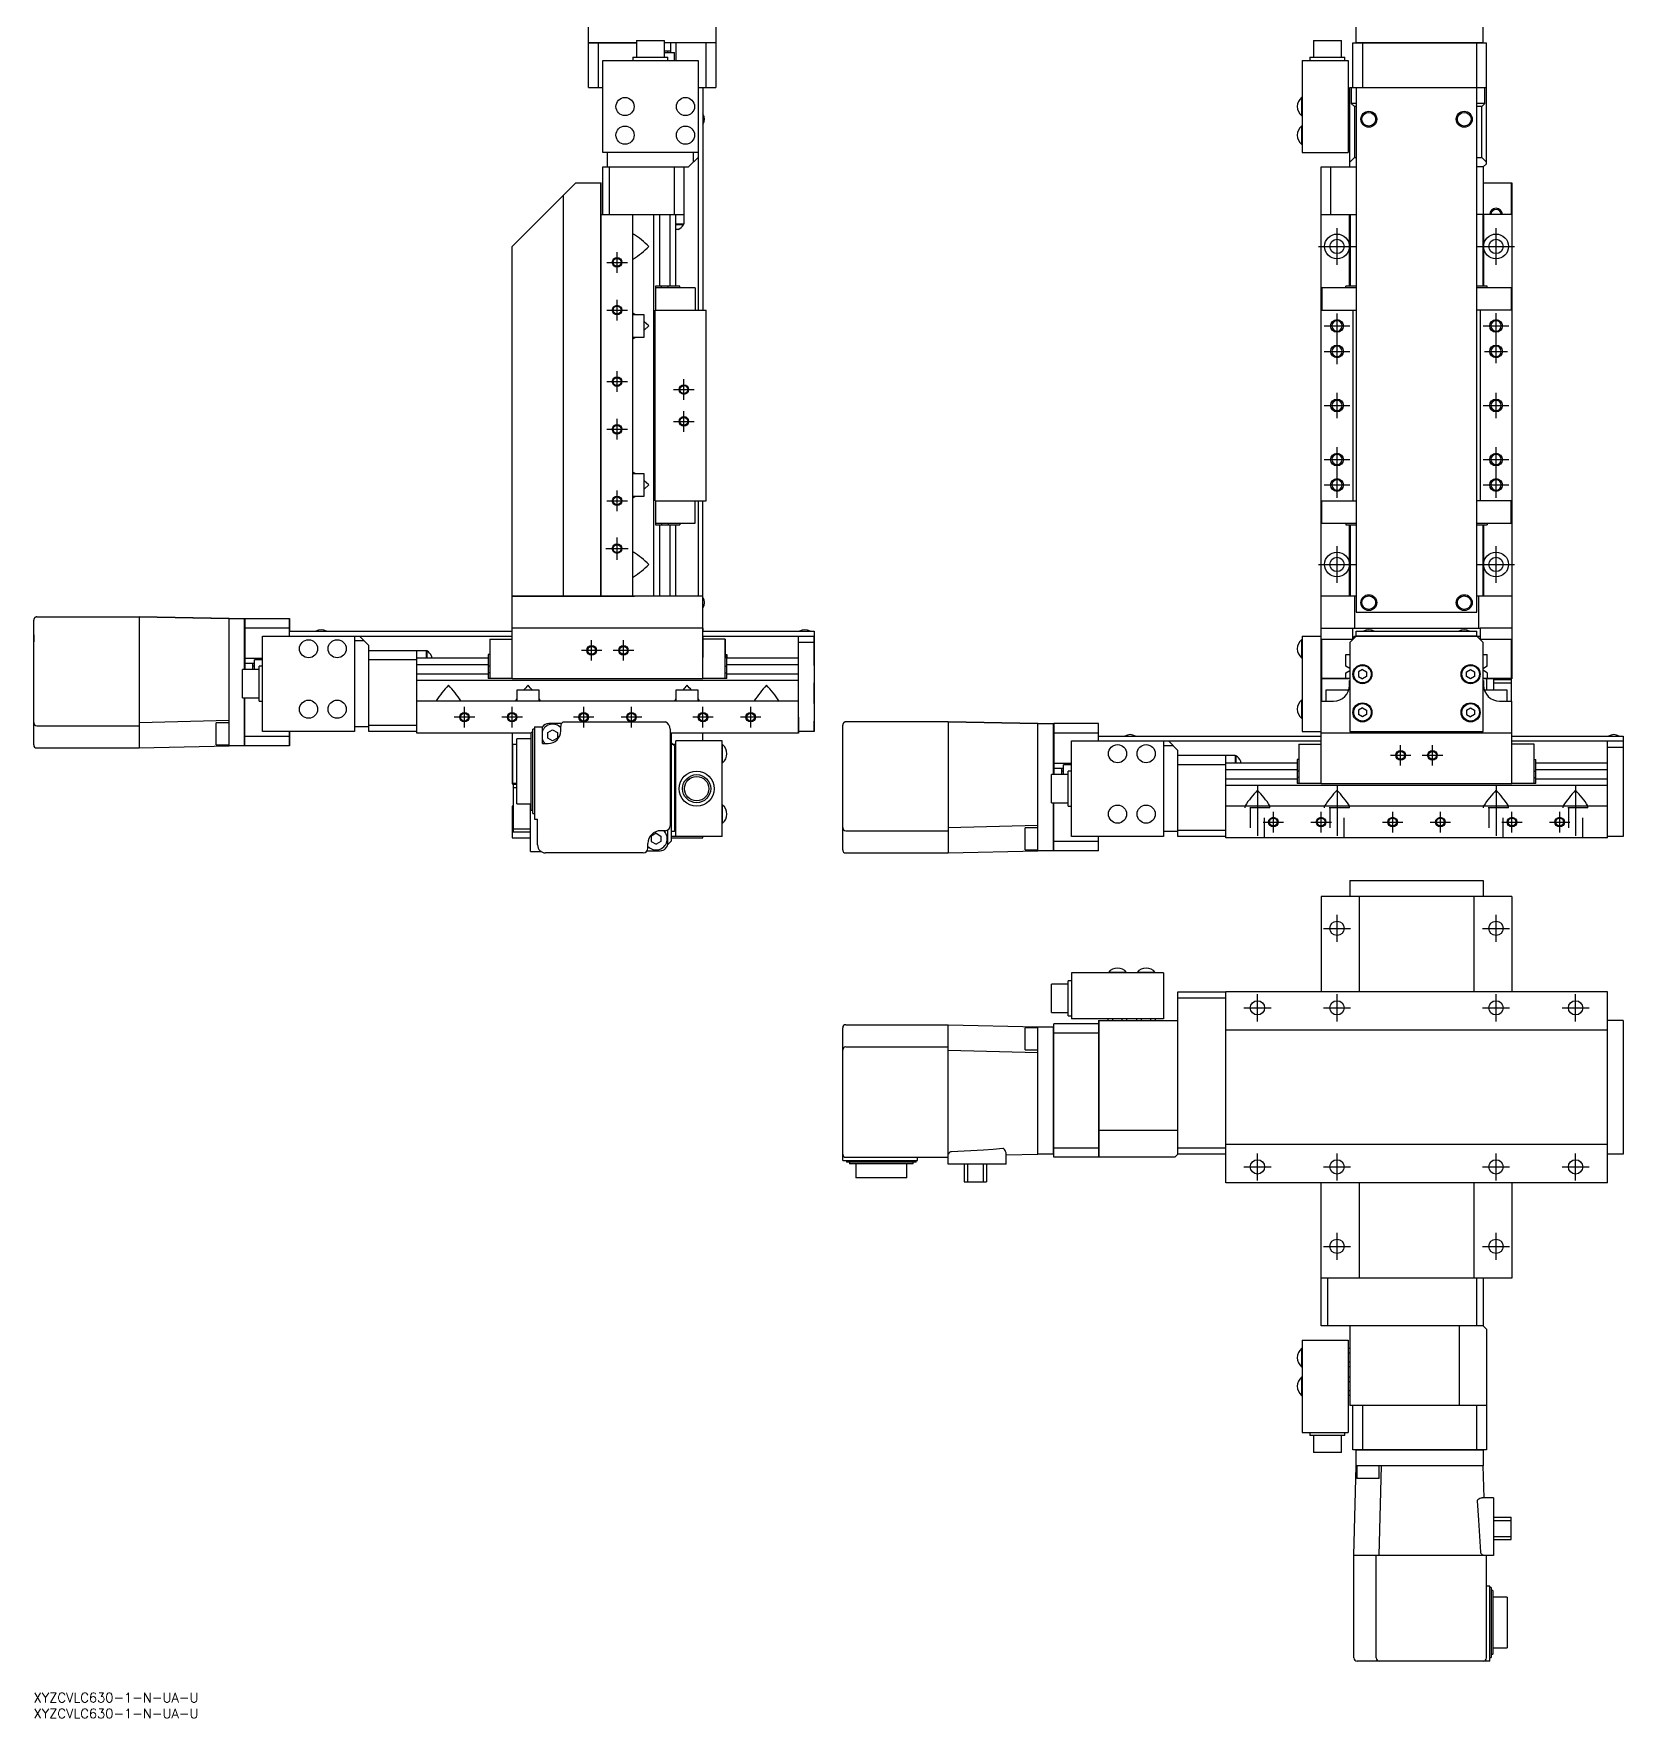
# Model space of a CAD drawing. Extents: x 0 to 1008, y -8 to 839.
# Drawn here: x 0 to 500, y -8 to 522 of the extents above; entities that cross this region are included whole.
import ezdxf

# ---------------------------------------------------------------- set-up
doc = ezdxf.new("R2010")
doc.units = 0
doc.header["$LTSCALE"] = 0.5
doc.linetypes.add('CENTER', pattern=[50.8, 31.75, -6.35, 6.35, -6.35])
doc.linetypes.add('DASHED', pattern=[19.05, 12.7, -6.35])
for name, color, linetype in [('MSM_CENTER', 1, 'CENTER'), ('MSM_CONTINUOUS', 7, 'CONTINUOUS'), ('MSM_DASHED', 4, 'DASHED'), ('MSM_NARROW', 5, 'CONTINUOUS'), ('MSM_PART_NUMBER', 7, 'CONTINUOUS')]:
    doc.layers.add(name, color=color, linetype=linetype)
doc.styles.get("Standard").update_dxf_attribs({"font": 'txt.shx', "height": 3, "bigfont": 'bigfont.shx'})

# ---------------------------------------------------------------- blocks, each defined once
blk = doc.blocks.new('*U2')
at = {"layer": 'MSM_PART_NUMBER'}
blk.add_text('XYZCVLC630-1-N-UA-U', height=3, dxfattribs=at).set_placement((0, -3))
blk = doc.blocks.new('*U3')
at = {"layer": 'MSM_PART_NUMBER'}
blk.add_text('XYZCVLC630-1-N-UA-U', height=3, dxfattribs=at).set_placement((0, -8))

msp = doc.modelspace()

# ---------------------------------------------------------------- linework, layer by layer
at = {"layer": 'MSM_CENTER'}
for p, q in [((409.72, 449.01), (409.72, 460.61)), ((459.72, 449.01), (459.72, 460.61)), ((183.4, 446.56), (183.4, 453.06)), ((403.92, 454.81), (415.52, 454.81)), ((453.92, 454.81), (465.52, 454.81)), ((180.15, 449.81), (186.65, 449.81)), ((180.15, 434.81), (186.65, 434.81)), ((183.4, 431.56), (183.4, 438.06)), ((405.72, 429.81), (413.72, 429.81)), ((409.72, 417.81), (409.72, 433.81)), ((455.72, 429.81), (463.72, 429.81)), ((459.72, 418.16), (459.72, 433.81)), ((405.72, 421.81), (413.72, 421.81)), ((456.07, 421.81), (463.37, 421.81)), ((183.4, 409.06), (183.4, 415.56)), ((180.15, 412.31), (186.65, 412.31)), ((201.15, 409.81), (207.65, 409.81)), ((204.4, 406.56), (204.4, 413.06)), ((409.72, 400.81), (409.72, 408.81)), ((459.72, 400.81), (459.72, 408.81)), ((204.4, 396.56), (204.4, 403.06)), ((405.72, 404.81), (413.72, 404.81)), ((455.72, 404.81), (463.72, 404.81)), ((180.15, 397.31), (186.65, 397.31)), ((183.4, 394.06), (183.4, 400.56)), ((201.15, 399.81), (207.65, 399.81)), ((405.72, 387.81), (413.72, 387.81)), ((409.72, 375.81), (409.72, 391.81)), ((455.72, 387.81), (463.72, 387.81)), ((459.72, 375.81), (459.72, 391.81)), ((183.4, 371.56), (183.4, 378.06)), ((405.72, 379.81), (413.72, 379.81)), ((455.72, 379.81), (463.72, 379.81)), ((180.15, 374.81), (186.65, 374.81)), ((183.4, 356.31), (183.4, 363.31)), ((409.72, 349.01), (409.72, 360.61)), ((459.72, 349.01), (459.72, 360.61)), ((179.9, 359.81), (186.9, 359.81)), ((403.92, 354.81), (415.52, 354.81)), ((453.92, 354.81), (465.52, 354.81)), ((175.4, 324.58), (175.4, 331.04)), ((185.4, 324.58), (185.4, 331.04)), ((178.63, 327.81), (172.17, 327.81)), ((188.63, 327.81), (182.17, 327.81)), ((135.4, 303.58), (135.4, 310.04)), ((150.4, 303.58), (150.4, 310.04)), ((172.9, 303.58), (172.9, 310.04)), ((187.9, 303.58), (187.9, 310.04)), ((210.4, 303.58), (210.4, 310.04)), ((225.4, 303.58), (225.4, 310.04)), ((138.63, 306.81), (132.17, 306.81)), ((153.63, 306.81), (147.17, 306.81)), ((176.13, 306.81), (169.67, 306.81)), ((191.13, 306.81), (184.67, 306.81)), ((213.63, 306.81), (207.17, 306.81)), ((228.63, 306.81), (222.17, 306.81)), ((429.72, 291.58), (429.72, 298.04)), ((439.72, 291.58), (439.72, 298.04)), ((426.49, 294.81), (432.95, 294.81)), ((436.49, 294.81), (442.95, 294.81)), ((384.72, 285.31), (384.72, 266.81)), ((409.72, 285.31), (409.72, 266.81)), ((459.72, 285.31), (459.72, 266.81)), ((484.72, 285.31), (484.72, 266.81)), ((389.72, 270.58), (389.72, 277.04)), ((404.72, 270.58), (404.72, 277.04)), ((427.22, 270.58), (427.22, 277.04)), ((442.22, 270.58), (442.22, 277.04)), ((464.72, 270.58), (464.72, 277.04)), ((479.72, 270.58), (479.72, 277.04)), ((386.49, 273.81), (392.95, 273.81)), ((401.49, 273.81), (407.95, 273.81)), ((423.99, 273.81), (430.45, 273.81)), ((438.99, 273.81), (445.45, 273.81)), ((461.49, 273.81), (467.95, 273.81)), ((476.49, 273.81), (482.95, 273.81)), ((409.72, 236.15), (409.72, 244.65)), ((459.72, 236.15), (459.72, 244.65)), ((405.47, 240.4), (413.97, 240.4)), ((455.47, 240.4), (463.97, 240.4)), ((384.72, 211.15), (384.72, 219.65)), ((409.72, 211.15), (409.72, 219.65)), ((459.72, 211.15), (459.72, 219.65)), ((484.72, 211.15), (484.72, 219.65)), ((380.47, 215.4), (388.97, 215.4)), ((405.47, 215.4), (413.97, 215.4)), ((455.47, 215.4), (463.97, 215.4)), ((480.47, 215.4), (488.97, 215.4)), ((384.72, 161.15), (384.72, 169.65)), ((409.72, 161.15), (409.72, 169.65)), ((459.72, 161.15), (459.72, 169.65)), ((484.72, 161.15), (484.72, 169.65)), ((380.47, 165.4), (388.97, 165.4)), ((405.47, 165.4), (413.97, 165.4)), ((455.47, 165.4), (463.97, 165.4)), ((480.47, 165.4), (488.97, 165.4)), ((409.72, 136.15), (409.72, 144.65)), ((459.72, 136.15), (459.72, 144.65)), ((405.47, 140.4), (413.97, 140.4)), ((455.47, 140.4), (463.97, 140.4))]:
    msp.add_line(p, q, dxfattribs=at)
at = {"layer": 'MSM_CONTINUOUS'}
for p, q in [((174.4, 518.91), (174.4, 523.81)), ((189.47, 519.61), (198.32, 519.61)), ((189.47, 519.61), (189.47, 514.31)), ((198.32, 514.31), (198.32, 519.61)), ((214.4, 523.81), (214.4, 518.91)), ((402.3, 519.61), (411.15, 519.61)), ((402.3, 519.61), (402.3, 514.31)), ((411.15, 514.31), (411.15, 519.61)), ((415.72, 518.91), (415.72, 523.81)), ((455.72, 518.91), (455.72, 523.81)), ((174.5, 518.81), (174.4, 518.91)), ((174.4, 518.91), (189.47, 518.91)), ((174.4, 504.81), (174.4, 518.81)), ((174.4, 518.81), (189.47, 518.81)), ((177.4, 518.81), (177.4, 504.81)), ((188.4, 514.31), (199.4, 514.31)), ((188.4, 514.31), (188.4, 513.31)), ((198.32, 518.91), (214.4, 518.91)), ((214.4, 518.81), (198.32, 518.81)), ((198.32, 516.31), (200.29, 516.31)), ((198.32, 515.81), (201.4, 515.81)), ((199.4, 515.81), (199.4, 516.31)), ((199.4, 513.31), (199.4, 514.31)), ((200.29, 515.81), (200.29, 518.81)), ((201.4, 513.31), (201.4, 515.81)), ((201.9, 518.81), (201.9, 513.31)), ((211.4, 504.81), (211.4, 518.81)), ((214.4, 518.91), (214.3, 518.81)), ((214.4, 518.81), (214.4, 504.81)), ((401.22, 514.31), (412.22, 514.31)), ((401.22, 514.31), (401.22, 513.31)), ((412.22, 513.31), (412.22, 514.31)), ((414.72, 518.81), (456.72, 518.81)), ((414.72, 504.81), (414.72, 518.81)), ((415.72, 518.91), (455.72, 518.91)), ((415.72, 518.91), (415.82, 518.81)), ((417.72, 518.81), (417.72, 504.81)), ((453.72, 339.81), (453.72, 518.81)), ((455.62, 518.81), (455.72, 518.91)), ((456.72, 504.81), (456.72, 518.81)), ((178.9, 484.31), (178.9, 513.31)), ((178.9, 513.31), (208.9, 513.31)), ((208.9, 513.31), (208.9, 434.81)), ((398.72, 513.31), (413.22, 513.31)), ((398.72, 513.31), (398.72, 484.31)), ((413.22, 513.31), (413.22, 484.31)), ((174.4, 504.81), (178.9, 504.81)), ((209, 504.81), (208.9, 504.71)), ((208.9, 504.81), (214.4, 504.81)), ((210.4, 504.81), (210.4, 434.81)), ((413.72, 504.81), (456.72, 504.81)), ((413.72, 479.81), (413.72, 504.81)), ((414.22, 504.81), (414.22, 499.81)), ((415.72, 504.81), (415.72, 339.81)), ((456.22, 504.71), (456.08, 504.81)), ((456.22, 499.81), (456.22, 504.71)), ((456.72, 504.71), (456.22, 504.71)), ((456.62, 504.81), (456.72, 504.71)), ((456.72, 480.81), (456.72, 504.71)), ((398.72, 501.66), (398.56, 501.66)), ((398.56, 501.66), (398.56, 495.96)), ((413.72, 501.7), (413.22, 501.7)), ((413.72, 500.26), (413.22, 500.26)), ((414.22, 499.81), (415.22, 498.81)), ((415.72, 499.81), (414.22, 499.81)), ((415.22, 498.81), (415.22, 482.81)), ((415.72, 498.81), (415.22, 498.81)), ((456.22, 499.81), (453.72, 499.81)), ((455.22, 498.81), (453.72, 498.81)), ((455.22, 498.81), (456.22, 499.81)), ((455.22, 482.81), (455.22, 498.81)), ((398.56, 495.96), (398.72, 495.96)), ((398.72, 492.66), (398.56, 492.66)), ((398.56, 492.66), (398.56, 486.96)), ((413.72, 497.37), (413.22, 497.37)), ((413.72, 495.93), (413.22, 495.93)), ((413.72, 492.7), (413.22, 492.7)), ((413.72, 491.26), (413.22, 491.26)), ((413.72, 488.37), (413.22, 488.37)), ((208.9, 484.31), (178.9, 484.31)), ((180.4, 479.81), (180.4, 484.31)), ((205.9, 479.81), (208.9, 482.81)), ((207.4, 481.31), (207.4, 484.31)), ((398.56, 486.96), (398.72, 486.96)), ((398.72, 484.31), (413.22, 484.31)), ((413.72, 486.93), (413.22, 486.93)), ((413.72, 481.31), (415.22, 482.81)), ((415.22, 482.81), (415.72, 482.81)), ((453.72, 482.81), (455.22, 482.81)), ((455.22, 482.81), (456.72, 481.31)), ((178.9, 479.81), (205.9, 479.81)), ((178.9, 464.81), (178.9, 479.81)), ((180.9, 479.81), (180.9, 464.81)), ((201.4, 464.81), (201.4, 479.81)), ((204.4, 479.81), (204.4, 461.81)), ((404.72, 479.81), (415.72, 479.81)), ((404.72, 285.81), (404.72, 479.81)), ((407.72, 479.81), (407.72, 464.81)), ((455.72, 479.81), (453.72, 479.81)), ((455.72, 479.81), (456.72, 480.81)), ((455.72, 479.81), (455.72, 464.81)), ((170.4, 474.81), (150.4, 454.81)), ((170.4, 474.81), (178.4, 474.81)), ((170.4, 474.81), (178.4, 474.81)), ((178.3, 344.81), (178.3, 474.81)), ((178.4, 466.81), (178.4, 474.81)), ((178.4, 344.81), (178.4, 474.81)), ((455.72, 474.81), (464.62, 474.81)), ((464.62, 474.81), (464.72, 474.81)), ((464.62, 464.81), (464.62, 474.81)), ((464.72, 470.81), (464.72, 474.81)), ((464.72, 474.81), (464.72, 464.81)), ((150.4, 454.81), (166.4, 470.81)), ((166.4, 470.81), (166.4, 344.81)), ((464.72, 464.81), (464.72, 470.81)), ((178.4, 464.81), (204.4, 464.81)), ((188.4, 344.81), (188.4, 464.81)), ((194.9, 344.81), (194.9, 464.81)), ((196.86, 442.31), (196.86, 464.81)), ((199.94, 464.81), (199.94, 442.31)), ((201.9, 442.31), (201.9, 464.81)), ((204.4, 461.81), (201.9, 461.81)), ((204.25, 461.61), (201.9, 461.61)), ((204.25, 461.61), (204.25, 461.81)), ((404.72, 464.81), (415.72, 464.81)), ((413.62, 442.31), (413.62, 464.81)), ((413.92, 442.31), (413.92, 464.81)), ((464.72, 464.81), (453.72, 464.81)), ((455.52, 464.81), (455.52, 442.31)), ((455.82, 464.81), (455.82, 442.31)), ((464.72, 464.81), (464.72, 318.81)), ((188.4, 458.56), (188.52, 458.71)), ((202.62, 460.16), (201.9, 460.16)), ((150.4, 344.91), (150.4, 454.81)), ((188.4, 451.07), (188.52, 450.91)), ((195.5, 442.31), (195.5, 434.81)), ((203.1, 442.31), (195.5, 442.31)), ((207.9, 441.81), (195.5, 441.81)), ((197.38, 441.81), (197.38, 442.31)), ((199.42, 441.81), (199.42, 442.31)), ((203.1, 441.81), (203.1, 442.31)), ((203.1, 441.81), (203.1, 442.31)), ((207.9, 441.81), (207.9, 434.81)), ((207.9, 441.81), (207.9, 434.81)), ((404.92, 441.81), (404.92, 434.81)), ((415.72, 441.81), (404.92, 441.81)), ((412.52, 441.81), (412.52, 442.31)), ((415.72, 442.31), (412.52, 442.31)), ((456.92, 442.31), (453.72, 442.31)), ((464.52, 441.81), (453.72, 441.81)), ((456.92, 441.81), (456.92, 442.31)), ((464.52, 441.81), (464.52, 434.81)), ((195.4, 374.81), (195.4, 434.81)), ((195.4, 434.81), (211.4, 434.81)), ((211.4, 374.81), (211.4, 434.81)), ((404.72, 434.81), (415.72, 434.81)), ((414.72, 434.81), (414.72, 374.81)), ((464.72, 434.81), (453.72, 434.81)), ((454.72, 434.81), (454.72, 374.81)), ((188.52, 433.71), (188.4, 433.56)), ((191.9, 433.31), (188.4, 433.31)), ((189.27, 433.31), (188.52, 433.71)), ((191.9, 426.31), (191.9, 433.31)), ((193.4, 429.81), (191.9, 431.13)), ((191.9, 428.49), (193.4, 429.81)), ((188.4, 426.31), (191.9, 426.31)), ((188.4, 426.07), (188.52, 425.91)), ((188.52, 425.91), (189.27, 426.31)), ((188.52, 383.71), (188.4, 383.56)), ((191.9, 383.31), (188.4, 383.31)), ((189.27, 383.31), (188.52, 383.71)), ((191.9, 376.31), (191.9, 383.31)), ((188.4, 376.31), (191.9, 376.31)), ((188.52, 375.91), (189.27, 376.31)), ((193.4, 379.81), (191.9, 381.13)), ((191.9, 378.49), (193.4, 379.81)), ((188.4, 376.07), (188.52, 375.91)), ((195.4, 374.81), (211.4, 374.81)), ((195.5, 374.81), (195.5, 367.31)), ((207.9, 367.81), (207.9, 374.81)), ((207.9, 367.81), (207.9, 374.81)), ((208.9, 374.81), (208.9, 344.81)), ((210.4, 318.81), (210.4, 374.81)), ((404.72, 374.81), (415.72, 374.81)), ((404.92, 367.81), (404.92, 374.81)), ((464.72, 374.81), (453.72, 374.81)), ((464.52, 367.81), (464.52, 374.81)), ((195.5, 367.81), (207.9, 367.81)), ((195.5, 367.31), (203.1, 367.31)), ((196.86, 344.81), (196.86, 367.31)), ((197.38, 367.81), (197.38, 367.31)), ((199.42, 367.81), (199.42, 367.31)), ((199.94, 367.31), (199.94, 344.81)), ((201.9, 344.81), (201.9, 367.31)), ((203.1, 367.81), (203.1, 367.31)), ((203.1, 367.81), (203.1, 367.31)), ((404.92, 367.81), (415.72, 367.81)), ((412.52, 367.81), (412.52, 367.31)), ((412.52, 367.31), (415.72, 367.31)), ((413.62, 344.81), (413.62, 367.31)), ((413.92, 344.81), (413.92, 367.31)), ((453.72, 367.81), (464.52, 367.81)), ((453.72, 367.31), (456.92, 367.31)), ((455.52, 367.31), (455.52, 344.81)), ((455.82, 367.31), (455.82, 344.81)), ((456.92, 367.81), (456.92, 367.31)), ((188.4, 358.56), (188.52, 358.71)), ((188.4, 351.07), (188.52, 350.91)), ((150.4, 344.91), (150.5, 344.81)), ((210.4, 344.81), (150.4, 344.81)), ((150.4, 344.81), (166.3, 344.81)), ((150.4, 318.81), (150.4, 344.81)), ((166.2, 344.81), (166.2, 344.71)), ((188.9, 344.71), (166.2, 344.71)), ((188.9, 344.71), (188.9, 344.81)), ((415.72, 344.81), (404.72, 344.81)), ((415.22, 344.81), (415.22, 334.81)), ((454.22, 344.81), (453.72, 344.81)), ((454.22, 344.81), (454.22, 334.81)), ((464.72, 344.81), (454.22, 344.81)), ((415.72, 339.81), (453.72, 339.81)), ((0.01, 337.44), (0, 337.41)), ((0, 337.41), (0, 337.38)), ((0, 337.38), (0, 337.35)), ((0, 337.35), (0, 337.32)), ((0, 337.32), (0, 337.31)), ((0, 298.11), (0, 337.31)), ((0.02, 337.5), (0.01, 337.47)), ((0.01, 337.47), (0.01, 337.44)), ((0.03, 337.56), (0.02, 337.53)), ((0.02, 337.53), (0.02, 337.5)), ((0.04, 337.6), (0.03, 337.56)), ((0.05, 337.64), (0.04, 337.6)), ((0.07, 337.68), (0.05, 337.64)), ((0.08, 337.72), (0.07, 337.68)), ((0.1, 337.75), (0.08, 337.72)), ((0.12, 337.79), (0.1, 337.75)), ((0.14, 337.83), (0.12, 337.79)), ((0.16, 337.86), (0.14, 337.83)), ((0.18, 337.89), (0.16, 337.86)), ((0.2, 337.92), (0.18, 337.89)), ((0.22, 337.94), (0.2, 337.92)), ((0.24, 337.97), (0.22, 337.94)), ((0.26, 337.99), (0.24, 337.97)), ((0.29, 338.02), (0.26, 337.99)), ((0.31, 338.04), (0.29, 338.02)), ((0.33, 338.06), (0.31, 338.04)), ((0.36, 338.08), (0.33, 338.06)), ((0.39, 338.1), (0.36, 338.08)), ((0.41, 338.12), (0.39, 338.1)), ((0.44, 338.14), (0.41, 338.12)), ((0.47, 338.16), (0.44, 338.14)), ((0.49, 338.18), (0.47, 338.16)), ((0.52, 338.19), (0.49, 338.18)), ((0.55, 338.21), (0.52, 338.19)), ((0.58, 338.22), (0.55, 338.21)), ((0.61, 338.24), (0.58, 338.22)), ((0.64, 338.25), (0.61, 338.24)), ((0.67, 338.26), (0.64, 338.25)), ((0.72, 338.27), (0.67, 338.26)), ((0.76, 338.29), (0.72, 338.27)), ((0.81, 338.3), (0.76, 338.29)), ((0.86, 338.3), (0.81, 338.3)), ((0.9, 338.31), (0.86, 338.3)), ((0.95, 338.31), (0.9, 338.31)), ((1, 338.31), (0.95, 338.31)), ((1, 338.31), (33.2, 338.31)), ((61.4, 337.81), (33.2, 338.31)), ((33.2, 338.31), (33.2, 297.11)), ((33.2, 338.31), (61.35, 337.82)), ((61.35, 337.82), (61.4, 337.81)), ((61.4, 337.81), (66.3, 337.81)), ((61.4, 297.81), (61.4, 337.81)), ((66.3, 337.81), (66.4, 337.71)), ((66.3, 337.81), (66.4, 337.71)), ((66.3, 321.74), (66.3, 337.81)), ((66.4, 337.81), (80.4, 337.81)), ((66.4, 337.81), (66.4, 321.74)), ((80.4, 334.81), (66.4, 334.81)), ((80.4, 337.81), (80.4, 333.81)), ((80.4, 332.31), (80.4, 337.81)), ((80.4, 333.81), (150.4, 333.81)), ((210.4, 334.81), (150.4, 334.81)), ((210.4, 334.81), (210.4, 333.81)), ((210.4, 333.81), (245.4, 333.81)), ((245.4, 333.81), (245.4, 332.41)), ((245.4, 333.81), (245.4, 332.41)), ((404.72, 334.81), (454.72, 334.81)), ((414.72, 331.51), (414.72, 334.81)), ((415.72, 333.81), (453.72, 333.81)), ((415.72, 332.31), (415.72, 333.81)), ((453.72, 332.31), (453.72, 333.81)), ((464.72, 334.81), (454.72, 334.81)), ((454.72, 334.81), (454.72, 331.51)), ((0, 332.64), (0, 330.51)), ((71.9, 302.31), (71.9, 332.31)), ((71.9, 332.31), (150.4, 332.31)), ((80.4, 332.41), (80.5, 332.31)), ((80.4, 332.41), (80.4, 332.31)), ((100.9, 332.31), (100.9, 302.31)), ((103.9, 330.81), (100.9, 330.81)), ((102.4, 332.31), (103.9, 330.81)), ((105.4, 329.31), (102.4, 332.31)), ((103.9, 330.81), (105.4, 329.31)), ((105.4, 302.31), (105.4, 329.31)), ((105.4, 327.81), (105.4, 329.31)), ((143.4, 331.31), (150.4, 331.31)), ((143.4, 331.31), (143.4, 318.91)), ((143.4, 331.31), (150.4, 331.31)), ((210.4, 332.31), (210.4, 325.61)), ((210.4, 332.31), (245.4, 332.31)), ((217.4, 331.31), (210.4, 331.31)), ((217.4, 331.31), (210.4, 331.31)), ((217.4, 331.31), (217.4, 325.31)), ((217.4, 318.91), (217.4, 331.31)), ((240.4, 301.81), (240.4, 332.31)), ((245.4, 330.31), (240.4, 330.31)), ((245.4, 332.41), (245.3, 332.31)), ((245.3, 332.31), (245.4, 332.41)), ((245.4, 332.31), (245.4, 302.31)), ((245.4, 323.06), (245.4, 332.31)), ((398.72, 331.16), (398.56, 331.16)), ((398.56, 331.16), (398.56, 325.46)), ((398.72, 332.31), (398.72, 302.31)), ((398.72, 332.31), (404.72, 332.31)), ((404.92, 331.31), (414.72, 331.31)), ((404.92, 318.91), (404.92, 331.31)), ((415.72, 332.31), (413.72, 330.31)), ((413.72, 330.31), (413.72, 302.31)), ((414.72, 331.81), (415.22, 332.31)), ((414.92, 331.51), (414.72, 331.51)), ((415.22, 332.31), (454.72, 332.31)), ((415.72, 332.41), (453.72, 332.41)), ((453.72, 332.31), (455.72, 330.31)), ((454.72, 331.51), (454.52, 331.51)), ((454.72, 331.31), (464.52, 331.31)), ((455.72, 302.31), (455.72, 330.31)), ((464.52, 331.31), (464.52, 318.91)), ((66.4, 325.31), (71.9, 325.31)), ((69.4, 323.71), (66.4, 323.71)), ((66.4, 323.71), (66.4, 321.74)), ((68.9, 321.74), (68.9, 323.71)), ((69.4, 321.74), (69.4, 324.81)), ((71.9, 324.81), (69.4, 324.81)), ((105.4, 327.81), (123.4, 327.81)), ((120.4, 324.81), (105.4, 324.81)), ((120.4, 301.81), (120.4, 327.81)), ((120.4, 321.81), (120.4, 327.81)), ((142.9, 325.31), (120.4, 325.31)), ((120.4, 323.35), (142.9, 323.35)), ((123.4, 327.81), (123.4, 325.31)), ((123.4, 327.81), (123.4, 325.31)), ((123.6, 327.66), (123.4, 327.66)), ((123.6, 327.66), (123.6, 325.31)), ((125.05, 326.03), (125.05, 325.31)), ((143.4, 326.51), (142.9, 326.51)), ((142.9, 326.51), (142.9, 318.91)), ((217.4, 326.51), (217.9, 326.51)), ((217.9, 318.91), (217.9, 326.51)), ((217.9, 326.51), (217.9, 325.31)), ((240.4, 325.31), (217.9, 325.31)), ((217.9, 323.35), (240.4, 323.35)), ((398.56, 325.46), (398.72, 325.46)), ((412.52, 326.51), (413.72, 326.51)), ((412.52, 322.84), (412.52, 326.51)), ((455.72, 326.51), (456.92, 326.51)), ((456.92, 322.84), (456.92, 326.51)), ((65.6, 312.89), (65.6, 321.74)), ((70.9, 321.74), (65.6, 321.74)), ((69.4, 322.81), (68.9, 322.81)), ((70.9, 311.81), (70.9, 322.81)), ((71.9, 322.81), (70.9, 322.81)), ((142.9, 320.28), (120.4, 320.28)), ((240.4, 318.31), (120.4, 318.31)), ((143.4, 322.84), (142.9, 322.84)), ((143.4, 320.79), (142.9, 320.79)), ((150.4, 318.91), (142.9, 318.91)), ((210.4, 318.81), (150.4, 318.81)), ((217.9, 318.91), (210.4, 318.91)), ((217.4, 322.84), (217.9, 322.84)), ((217.4, 320.79), (217.9, 320.79)), ((240.4, 320.28), (217.9, 320.28)), ((413.32, 318.81), (404.72, 318.81)), ((404.82, 318.81), (404.82, 311.81)), ((413.72, 318.91), (404.92, 318.91)), ((413.72, 322.15), (412.52, 322.84)), ((412.52, 320.79), (413.72, 321.48)), ((412.52, 318.91), (412.52, 320.79)), ((413.32, 318.91), (413.32, 318.81)), ((413.72, 318.31), (413.62, 318.31)), ((413.62, 316.81), (413.62, 318.31)), ((417.72, 321.76), (416.47, 321.04)), ((416.47, 321.04), (416.47, 319.59)), ((416.47, 319.59), (417.72, 318.87)), ((417.72, 321.76), (418.97, 321.04)), ((418.97, 319.59), (417.72, 318.87)), ((418.97, 321.04), (418.97, 319.59)), ((450.47, 321.04), (451.72, 321.76)), ((450.47, 319.59), (450.47, 321.04)), ((451.72, 318.87), (450.47, 319.59)), ((451.72, 321.76), (452.97, 321.04)), ((452.97, 319.59), (451.72, 318.87)), ((452.97, 321.04), (452.97, 319.59)), ((456.92, 318.91), (455.72, 318.91)), ((455.82, 318.31), (455.72, 318.31)), ((456.92, 322.84), (455.73, 322.15)), ((456.92, 320.79), (455.73, 321.48)), ((455.82, 318.31), (455.82, 316.81)), ((456.12, 318.81), (456.12, 318.91)), ((464.72, 318.81), (456.12, 318.81)), ((456.72, 318.81), (456.72, 315.31)), ((456.92, 320.79), (456.92, 318.91)), ((464.52, 318.91), (456.92, 318.91)), ((458.92, 318.81), (458.92, 315.31)), ((458.92, 318.61), (464.42, 318.61)), ((463.22, 318.61), (463.22, 318.81)), ((464.42, 318.61), (464.42, 311.81)), ((65.6, 312.89), (70.9, 312.89)), ((66.3, 297.81), (66.3, 312.89)), ((66.4, 297.81), (66.4, 312.89)), ((151.9, 315.31), (151.9, 311.81)), ((158.9, 315.31), (151.9, 315.31)), ((158.9, 311.81), (158.9, 315.31)), ((208.9, 315.31), (201.9, 315.31)), ((201.9, 315.31), (201.9, 311.81)), ((208.9, 311.81), (208.9, 315.31)), ((245.4, 311.06), (245.4, 317.56)), ((413.22, 315.31), (406.22, 315.31)), ((406.22, 315.31), (406.22, 311.81)), ((413.22, 314.86), (413.22, 315.31)), ((463.22, 315.31), (456.22, 315.31)), ((456.22, 315.31), (456.22, 314.86)), ((458.92, 317.61), (464.42, 317.61)), ((463.22, 311.81), (463.22, 315.31)), ((70.9, 311.81), (71.9, 311.81)), ((240.4, 311.81), (120.4, 311.81)), ((126.66, 311.81), (126.5, 311.94)), ((134.14, 311.81), (134.3, 311.94)), ((151.66, 311.81), (151.5, 311.94)), ((159.14, 311.81), (159.3, 311.94)), ((201.66, 311.81), (201.5, 311.94)), ((209.14, 311.81), (209.3, 311.94)), ((226.66, 311.81), (226.5, 311.94)), ((234.14, 311.81), (234.3, 311.94)), ((398.72, 312.16), (398.56, 312.16)), ((398.56, 312.16), (398.56, 306.46)), ((404.72, 311.81), (408.62, 311.81)), ((417.72, 309.76), (416.47, 309.04)), ((416.47, 309.04), (416.47, 307.59)), ((417.72, 306.87), (416.47, 307.59)), ((417.72, 309.76), (418.97, 309.04)), ((418.97, 307.59), (417.72, 306.87)), ((418.97, 309.04), (418.97, 307.59)), ((450.47, 309.04), (451.72, 309.76)), ((450.47, 309.04), (450.47, 307.59)), ((450.47, 307.59), (451.72, 306.87)), ((451.72, 309.76), (452.97, 309.04)), ((452.97, 307.59), (451.72, 306.87)), ((452.97, 309.04), (452.97, 307.59)), ((460.82, 311.81), (464.72, 311.81)), ((464.72, 285.81), (464.72, 311.81)), ((1, 304.11), (33.2, 304.11)), ((33.2, 305.11), (61.4, 305.81)), ((61.4, 305.05), (57.4, 305.05)), ((57.4, 298.05), (57.4, 305.05)), ((100.9, 302.31), (71.9, 302.31)), ((80.4, 297.81), (80.4, 302.31)), ((80.4, 302.31), (80.4, 297.81)), ((105.4, 303.81), (100.9, 303.81)), ((105.4, 304.31), (120.4, 304.31)), ((120.4, 302.31), (105.4, 302.31)), ((156.9, 301.99), (156.4, 301.99)), ((156.4, 277.55), (156.4, 301.99)), ((157.4, 302.99), (156.9, 302.99)), ((156.9, 276.55), (156.9, 302.99)), ((157.4, 303.81), (157.4, 274.71)), ((157.4, 303.81), (159.9, 303.81)), ((159.9, 298.51), (159.9, 303.81)), ((161.64, 301.94), (163.14, 302.81)), ((161.64, 300.21), (161.64, 301.94)), ((165.93, 304.81), (161.9, 304.81)), ((163.14, 302.81), (164.64, 301.94)), ((164.64, 301.94), (164.64, 300.21)), ((165.7, 302.51), (165.7, 304.01)), ((166.45, 305.31), (198.58, 305.31)), ((200.1, 303.01), (200.1, 272.61)), ((200.4, 301.81), (200.1, 302.11)), ((240.4, 306.81), (240.4, 301.81)), ((245.4, 302.31), (240.4, 302.31)), ((245.4, 302.31), (245.4, 305.56)), ((254.33, 304.41), (254.32, 304.38)), ((254.32, 304.38), (254.32, 304.35)), ((254.32, 304.35), (254.32, 304.32)), ((254.32, 304.32), (254.32, 304.31)), ((254.32, 265.11), (254.32, 304.31)), ((254.34, 304.5), (254.33, 304.47)), ((254.33, 304.47), (254.33, 304.44)), ((254.33, 304.44), (254.33, 304.41)), ((254.35, 304.56), (254.34, 304.53)), ((254.34, 304.53), (254.34, 304.5)), ((254.36, 304.6), (254.35, 304.56)), ((254.38, 304.64), (254.36, 304.6)), ((254.39, 304.68), (254.38, 304.64)), ((254.41, 304.72), (254.39, 304.68)), ((254.42, 304.75), (254.41, 304.72)), ((254.44, 304.79), (254.42, 304.75)), ((254.46, 304.83), (254.44, 304.79)), ((254.48, 304.86), (254.46, 304.83)), ((254.5, 304.89), (254.48, 304.86)), ((254.52, 304.92), (254.5, 304.89)), ((254.54, 304.94), (254.52, 304.92)), ((254.56, 304.97), (254.54, 304.94)), ((254.59, 304.99), (254.56, 304.97)), ((254.61, 305.02), (254.59, 304.99)), ((254.63, 305.04), (254.61, 305.02)), ((254.66, 305.06), (254.63, 305.04)), ((254.68, 305.08), (254.66, 305.06)), ((254.71, 305.1), (254.68, 305.08)), ((254.73, 305.12), (254.71, 305.1)), ((254.76, 305.14), (254.73, 305.12)), ((254.79, 305.16), (254.76, 305.14)), ((254.82, 305.18), (254.79, 305.16)), ((254.84, 305.19), (254.82, 305.18)), ((254.87, 305.21), (254.84, 305.19)), ((254.9, 305.22), (254.87, 305.21)), ((254.93, 305.24), (254.9, 305.22)), ((254.96, 305.25), (254.93, 305.24)), ((255, 305.26), (254.96, 305.25)), ((255.04, 305.27), (255, 305.26)), ((255.08, 305.29), (255.04, 305.27)), ((255.13, 305.3), (255.08, 305.29)), ((255.18, 305.3), (255.13, 305.3)), ((255.22, 305.31), (255.18, 305.3)), ((255.27, 305.31), (255.22, 305.31)), ((255.32, 305.31), (255.27, 305.31)), ((287.52, 305.31), (255.32, 305.31)), ((315.72, 304.81), (287.52, 305.31)), ((287.52, 305.31), (287.52, 264.11)), ((287.52, 305.31), (315.67, 304.82)), ((315.67, 304.82), (315.72, 304.81)), ((315.72, 304.81), (320.62, 304.81)), ((315.72, 264.81), (315.72, 304.81)), ((320.62, 304.81), (320.72, 304.71)), ((320.62, 288.74), (320.62, 304.81)), ((334.72, 304.81), (320.72, 304.81)), ((320.72, 304.81), (320.72, 288.74)), ((334.72, 299.31), (334.72, 304.81)), ((398.56, 306.46), (398.72, 306.46)), ((398.72, 302.31), (404.72, 302.31)), ((413.72, 302.31), (455.72, 302.31)), ((452.72, 302.11), (416.72, 302.11)), ((416.72, 302.11), (416.72, 301.81)), ((452.72, 301.81), (452.72, 302.11)), ((1, 297.11), (33.2, 297.11)), ((33.2, 297.11), (61.4, 297.81)), ((57.4, 298.05), (61.4, 298.05)), ((66.3, 297.81), (61.4, 297.81)), ((66.4, 297.91), (66.3, 297.81)), ((66.4, 300.81), (80.4, 300.81)), ((80.4, 297.81), (66.4, 297.81)), ((156.4, 301.81), (120.4, 301.81)), ((150.4, 301.81), (150.4, 285.81)), ((156.4, 301.81), (150.4, 301.81)), ((150.6, 285.91), (150.6, 298.31)), ((150.6, 298.31), (151.9, 298.31)), ((156.4, 299.99), (151.9, 299.99)), ((151.9, 279.55), (151.9, 299.99)), ((159.9, 298.51), (161.7, 298.51)), ((163.14, 299.35), (161.64, 300.21)), ((164.64, 300.21), (163.14, 299.35)), ((240.4, 301.81), (200.4, 301.81)), ((200.4, 301.81), (200.4, 267.81)), ((201.4, 297.81), (200.4, 298.81)), ((200.4, 298.31), (201.9, 298.31)), ((201.4, 297.81), (201.4, 270.81)), ((201.4, 297.81), (201.9, 297.81)), ((216.4, 299.31), (201.9, 299.31)), ((201.9, 269.31), (201.9, 299.31)), ((210.4, 299.31), (210.4, 301.81)), ((216.4, 269.31), (216.4, 299.31)), ((216.56, 298.16), (216.4, 298.16)), ((216.56, 292.46), (216.56, 298.16)), ((334.72, 301.81), (320.72, 301.81)), ((326.22, 299.31), (404.72, 299.31)), ((326.22, 269.31), (326.22, 299.31)), ((334.72, 300.81), (404.72, 300.81)), ((334.72, 299.41), (334.82, 299.31)), ((355.22, 299.31), (355.22, 269.31)), ((358.22, 297.81), (355.22, 297.81)), ((359.72, 296.31), (356.72, 299.31)), ((397.72, 298.31), (404.72, 298.31)), ((397.72, 298.31), (404.72, 298.31)), ((397.72, 298.31), (397.72, 285.91)), ((464.72, 301.81), (404.72, 301.81)), ((464.72, 300.81), (499.72, 300.81)), ((464.72, 299.31), (499.72, 299.31)), ((471.72, 298.31), (464.72, 298.31)), ((471.72, 298.31), (464.72, 298.31)), ((471.72, 285.91), (471.72, 298.31)), ((494.72, 268.81), (494.72, 299.31)), ((499.72, 297.31), (494.72, 297.31)), ((499.62, 299.31), (499.72, 299.41)), ((499.72, 300.81), (499.72, 299.41)), ((499.72, 299.31), (499.72, 269.31)), ((200.4, 292.31), (200.1, 292.31)), ((201.4, 295.31), (201.9, 295.31)), ((201.4, 292.81), (201.9, 292.81)), ((216.4, 292.46), (216.56, 292.46)), ((320.72, 292.31), (326.22, 292.31)), ((323.72, 288.74), (323.72, 291.81)), ((326.22, 291.81), (323.72, 291.81)), ((359.72, 269.31), (359.72, 296.31)), ((359.72, 294.81), (377.72, 294.81)), ((374.72, 291.81), (359.72, 291.81)), ((374.72, 268.81), (374.72, 294.81)), ((397.22, 292.31), (374.72, 292.31)), ((377.72, 294.81), (377.72, 292.31)), ((377.92, 294.66), (377.72, 294.66)), ((377.92, 294.66), (377.92, 292.31)), ((379.37, 293.03), (379.37, 292.31)), ((397.72, 293.51), (397.22, 293.51)), ((397.22, 293.51), (397.22, 285.91)), ((471.72, 293.51), (472.22, 293.51)), ((472.22, 285.91), (472.22, 293.51)), ((494.72, 292.31), (472.22, 292.31)), ((319.92, 279.89), (319.92, 288.74)), ((325.22, 288.74), (319.92, 288.74)), ((323.72, 290.71), (320.72, 290.71)), ((323.22, 288.74), (323.22, 290.71)), ((323.72, 289.81), (323.22, 289.81)), ((325.22, 278.81), (325.22, 289.81)), ((326.22, 289.81), (325.22, 289.81)), ((374.72, 290.35), (397.22, 290.35)), ((397.22, 287.28), (374.72, 287.28)), ((397.72, 289.84), (397.22, 289.84)), ((397.72, 287.79), (397.22, 287.79)), ((471.72, 289.84), (472.22, 289.84)), ((471.72, 287.79), (472.22, 287.79)), ((472.22, 290.35), (494.72, 290.35)), ((494.72, 287.28), (472.22, 287.28)), ((150.4, 285.81), (151.9, 285.81)), ((151.9, 285.91), (150.6, 285.91)), ((150.7, 285.61), (150.7, 270.61)), ((151.9, 285.61), (150.7, 285.61)), ((151.9, 284.61), (150.7, 284.61)), ((200.1, 284.31), (200.4, 284.31)), ((494.72, 285.31), (374.72, 285.31)), ((404.72, 285.91), (397.22, 285.91)), ((464.72, 285.81), (404.72, 285.81)), ((472.22, 285.91), (464.72, 285.91)), ((150.4, 278.81), (150.4, 268.81)), ((150.7, 278.81), (150.4, 278.81)), ((151.9, 279.55), (156.4, 279.55)), ((156.2, 264.61), (156.2, 279.55)), ((156.4, 277.55), (156.9, 277.55)), ((156.9, 276.55), (157.4, 276.55)), ((201.4, 278.81), (201.9, 278.81)), ((201.4, 276.31), (201.9, 276.31)), ((216.56, 279.16), (216.4, 279.16)), ((216.56, 273.46), (216.56, 279.16)), ((319.92, 279.89), (325.22, 279.89)), ((320.62, 264.81), (320.62, 279.89)), ((320.72, 264.81), (320.72, 279.89)), ((325.22, 278.81), (326.22, 278.81)), ((494.72, 278.81), (374.72, 278.81)), ((380.98, 278.81), (380.82, 278.94)), ((388.46, 278.81), (388.62, 278.94)), ((405.98, 278.81), (405.82, 278.94)), ((413.46, 278.81), (413.62, 278.94)), ((455.98, 278.81), (455.82, 278.94)), ((463.46, 278.81), (463.62, 278.94)), ((480.98, 278.81), (480.82, 278.94)), ((488.46, 278.81), (488.62, 278.94)), ((156.2, 271.61), (150.7, 271.61)), ((156.2, 270.61), (150.7, 270.61)), ((157.4, 274.71), (158.4, 274.71)), ((158.4, 266.61), (158.4, 274.71)), ((195.66, 270.28), (194.16, 269.42)), ((195.66, 270.28), (197.16, 269.42)), ((198.6, 271.11), (197.1, 271.11)), ((199.4, 267.31), (199.4, 271.35)), ((200.4, 270.91), (201.4, 270.91)), ((201.4, 270.81), (200.4, 270.81)), ((201.4, 273.81), (201.9, 273.81)), ((216.4, 273.46), (216.56, 273.46)), ((255.32, 271.11), (287.52, 271.11)), ((287.52, 272.11), (315.72, 272.81)), ((315.72, 272.05), (311.72, 272.05)), ((311.72, 265.05), (311.72, 272.05)), ((359.72, 270.81), (355.22, 270.81)), ((359.72, 271.31), (374.72, 271.31)), ((150.4, 268.81), (156.2, 268.81)), ((193.1, 265.61), (193.1, 267.11)), ((194.16, 269.42), (194.16, 267.68)), ((194.16, 267.68), (195.66, 266.82)), ((197.16, 267.68), (195.66, 266.82)), ((197.16, 269.42), (197.16, 267.68)), ((197.4, 264.81), (197.46, 264.88)), ((199.34, 266.75), (200.4, 267.81)), ((216.4, 269.31), (200.4, 269.31)), ((200.4, 268.81), (210.4, 268.81)), ((210.4, 268.81), (210.4, 269.31)), ((311.72, 265.05), (315.72, 265.05)), ((320.72, 264.91), (320.62, 264.81)), ((320.72, 267.81), (334.72, 267.81)), ((355.22, 269.31), (326.22, 269.31)), ((334.72, 264.81), (334.72, 269.31)), ((374.72, 269.31), (359.72, 269.31)), ((494.72, 268.81), (374.72, 268.81)), ((499.72, 269.31), (494.72, 269.31)), ((156.2, 264.61), (159.4, 264.61)), ((191.6, 264.11), (160.9, 264.11)), ((192.87, 264.81), (196.9, 264.81)), ((255.32, 264.11), (287.52, 264.11)), ((287.52, 264.11), (315.72, 264.81)), ((320.62, 264.81), (315.72, 264.81)), ((334.72, 264.81), (320.72, 264.81)), ((413.72, 255.4), (413.72, 250.4)), ((413.72, 255.4), (455.72, 255.4)), ((455.72, 255.4), (455.72, 250.4)), ((404.72, 250.4), (404.72, 220.4)), ((464.72, 250.4), (404.72, 250.4)), ((416.72, 250.4), (416.72, 220.4)), ((452.72, 250.4), (452.72, 220.4)), ((464.72, 250.4), (464.72, 220.4)), ((319.92, 213.97), (319.92, 222.82)), ((325.22, 222.82), (319.92, 222.82)), ((325.22, 212.9), (325.22, 223.9)), ((326.22, 223.9), (325.22, 223.9)), ((355.22, 226.4), (326.22, 226.4)), ((326.22, 226.4), (326.22, 211.9)), ((337.87, 226.56), (337.87, 226.4)), ((343.57, 226.56), (337.87, 226.56)), ((343.57, 226.4), (343.57, 226.56)), ((346.87, 226.56), (346.87, 226.4)), ((352.57, 226.56), (346.87, 226.56)), ((352.57, 226.4), (352.57, 226.56)), ((355.22, 226.4), (355.22, 211.9)), ((359.72, 169.4), (359.72, 220.4)), ((359.72, 220.4), (374.62, 220.4)), ((374.72, 218.4), (359.72, 218.4)), ((374.72, 220.3), (374.62, 220.4)), ((494.72, 220.4), (374.72, 220.4)), ((374.72, 160.4), (374.72, 220.4)), ((494.72, 160.4), (494.72, 220.4)), ((319.92, 213.97), (325.22, 213.97)), ((325.22, 212.9), (326.22, 212.9)), ((355.22, 211.9), (326.22, 211.9)), ((337.83, 211.4), (337.83, 211.9)), ((339.28, 211.4), (339.28, 211.9)), ((342.16, 211.4), (342.16, 211.9)), ((343.61, 211.4), (343.61, 211.9)), ((346.83, 211.4), (346.83, 211.9)), ((348.28, 211.4), (348.28, 211.9)), ((351.16, 211.4), (351.16, 211.9)), ((352.61, 211.4), (352.61, 211.9)), ((254.32, 167.4), (254.32, 209.1)), ((255.32, 210.1), (287.52, 210.1)), ((287.52, 166.2), (287.52, 210.1)), ((287.52, 210.1), (315.72, 209.4)), ((311.72, 202.16), (311.72, 209.16)), ((315.72, 209.16), (311.72, 209.16)), ((315.72, 169.4), (315.72, 209.4)), ((315.72, 209.4), (320.62, 209.4)), ((320.62, 169.4), (320.62, 209.4)), ((320.62, 209.4), (320.72, 209.3)), ((320.72, 168.4), (320.72, 210.4)), ((334.72, 210.4), (320.72, 210.4)), ((334.72, 207.4), (320.72, 207.4)), ((334.72, 211.4), (334.72, 168.4)), ((334.72, 211.4), (359.72, 211.4)), ((334.82, 211.4), (334.82, 168.4)), ((494.72, 208.4), (374.72, 208.4)), ((499.72, 211.4), (494.72, 211.4)), ((499.72, 211.4), (499.72, 169.4)), ((255.32, 203.1), (287.52, 203.1)), ((287.52, 202.1), (315.72, 201.4)), ((311.72, 202.16), (315.72, 202.16)), ((334.72, 176.94), (334.82, 176.9)), ((334.82, 176.9), (359.72, 176.9)), ((288.22, 170.14), (288.32, 170.19)), ((288.32, 170.19), (288.43, 170.22)), ((288.43, 170.22), (288.52, 170.23)), ((288.52, 170.23), (298.64, 170.78)), ((298.64, 170.78), (301.66, 170.99)), ((301.66, 170.99), (304.67, 171.26)), ((304.67, 171.26), (304.78, 171.25)), ((304.78, 171.25), (304.88, 171.2)), ((304.88, 171.2), (304.97, 171.12)), ((305.66, 169.83), (305.67, 169.74)), ((305.67, 166.2), (305.67, 169.74)), ((320.72, 171.4), (334.72, 171.4)), ((359.72, 171.4), (374.72, 171.4)), ((494.72, 172.4), (374.72, 172.4)), ((254.32, 167.4), (277.82, 167.4)), ((255.32, 168.4), (287.52, 168.4)), ((255.47, 167.4), (255.47, 166.9)), ((277.46, 166.9), (255.47, 166.9)), ((256.47, 166.9), (256.47, 166.4)), ((276.46, 166.4), (256.47, 166.4)), ((258.47, 166.4), (258.47, 161.9)), ((274.46, 161.9), (274.46, 166.4)), ((276.46, 166.4), (276.46, 166.9)), ((277.46, 166.9), (277.46, 167.4)), ((277.82, 167.4), (277.82, 168.4)), ((287.52, 169.19), (287.53, 169.29)), ((305.67, 166.2), (287.52, 166.2)), ((287.53, 169.29), (287.57, 169.41)), ((292.52, 166.2), (292.52, 160.7)), ((293.52, 166.2), (293.52, 160.7)), ((298.52, 166.2), (298.52, 160.7)), ((299.52, 166.2), (299.52, 160.7)), ((305.67, 169.15), (315.72, 169.4)), ((320.62, 169.4), (315.72, 169.4)), ((320.72, 169.5), (320.62, 169.4)), ((334.72, 168.4), (320.72, 168.4)), ((334.82, 168.4), (334.72, 168.5)), ((358.72, 168.4), (334.82, 168.4)), ((359.72, 169.4), (358.72, 168.4)), ((374.62, 169.4), (359.72, 169.4)), ((374.62, 169.4), (374.72, 169.5)), ((499.72, 169.4), (494.72, 169.4)), ((274.46, 161.9), (258.47, 161.9)), ((292.52, 160.7), (299.52, 160.7)), ((494.72, 160.4), (374.72, 160.4)), ((404.72, 115.4), (404.72, 160.4)), ((416.72, 160.4), (416.72, 130.4)), ((452.72, 160.4), (452.72, 130.4)), ((464.72, 160.4), (464.72, 130.4)), ((464.72, 130.4), (404.72, 130.4)), ((406.72, 130.4), (406.72, 115.4)), ((453.72, 115.4), (453.72, 130.4)), ((455.72, 130.4), (455.72, 115.4)), ((455.72, 115.4), (404.72, 115.4)), ((413.72, 115.4), (413.72, 90.4)), ((448.22, 90.5), (448.22, 115.4)), ((455.72, 115.4), (456.72, 114.4)), ((456.72, 114.4), (456.72, 90.5)), ((398.72, 108.25), (398.56, 108.25)), ((398.56, 108.25), (398.56, 102.55)), ((398.72, 110.9), (398.72, 81.9)), ((398.72, 110.9), (413.22, 110.9)), ((413.22, 110.9), (413.22, 81.9)), ((413.72, 108.29), (413.22, 108.29)), ((413.72, 106.84), (413.22, 106.84)), ((398.56, 102.55), (398.72, 102.55)), ((413.72, 103.96), (413.22, 103.96)), ((413.72, 102.51), (413.22, 102.51)), ((398.72, 99.25), (398.56, 99.25)), ((398.56, 99.25), (398.56, 93.55)), ((413.72, 99.29), (413.22, 99.29)), ((413.72, 97.84), (413.22, 97.84)), ((398.56, 93.55), (398.72, 93.55)), ((413.72, 94.96), (413.22, 94.96)), ((413.72, 93.51), (413.22, 93.51)), ((413.72, 90.5), (456.72, 90.5)), ((456.72, 90.4), (413.72, 90.4)), ((414.72, 76.4), (414.72, 90.4)), ((417.72, 90.4), (417.72, 76.4)), ((448.18, 90.4), (448.22, 90.5)), ((453.72, 76.4), (453.72, 90.4)), ((456.72, 90.5), (456.62, 90.4)), ((456.72, 90.4), (456.72, 76.4)), ((398.72, 81.9), (413.22, 81.9)), ((401.22, 81.9), (401.22, 80.9)), ((412.22, 80.9), (401.22, 80.9)), ((402.3, 80.9), (402.3, 75.6)), ((411.15, 75.6), (411.15, 80.9)), ((412.22, 80.9), (412.22, 81.9)), ((411.15, 75.6), (402.3, 75.6)), ((456.72, 76.4), (414.72, 76.4)), ((415.72, 76.3), (415.82, 76.4)), ((415.72, 71.4), (415.72, 76.3)), ((455.72, 76.3), (415.72, 76.3)), ((455.62, 76.4), (455.72, 76.3)), ((455.72, 76.3), (455.72, 71.4)), ((415.02, 43.2), (415.72, 71.4)), ((455.72, 71.4), (415.72, 71.4)), ((415.96, 71.4), (415.96, 67.4)), ((422.96, 67.4), (422.96, 71.4)), ((423.02, 43.2), (423.72, 71.4)), ((455.97, 61.35), (455.72, 71.4)), ((422.96, 67.4), (415.96, 67.4)), ((453.86, 60.35), (453.87, 60.45)), ((454.13, 57.34), (453.86, 60.35)), ((453.87, 60.45), (453.93, 60.56)), ((453.93, 60.56), (454, 60.65)), ((455.29, 61.34), (455.38, 61.35)), ((458.92, 61.35), (455.38, 61.35)), ((458.92, 61.35), (458.92, 43.2)), ((454.34, 54.32), (454.13, 57.34)), ((454.89, 44.2), (454.34, 54.32)), ((458.92, 55.2), (464.42, 55.2)), ((458.92, 54.2), (464.42, 54.2)), ((464.42, 48.2), (464.42, 55.2)), ((458.92, 49.2), (464.42, 49.2)), ((458.92, 48.2), (464.42, 48.2)), ((415.02, 11), (415.02, 43.2)), ((458.92, 43.2), (415.02, 43.2)), ((422.02, 11), (422.02, 43.2)), ((454.9, 44.1), (454.89, 44.2)), ((454.93, 44), (454.9, 44.1)), ((454.98, 43.9), (454.93, 44)), ((455.83, 43.21), (455.71, 43.25)), ((455.93, 43.2), (455.83, 43.21)), ((456.72, 11), (456.72, 43.2)), ((457.72, 33.5), (456.72, 33.5)), ((457.72, 10), (457.72, 33.5)), ((458.22, 33.14), (457.72, 33.14)), ((458.22, 33.14), (458.22, 11.15)), ((458.72, 32.14), (458.22, 32.14)), ((458.72, 32.14), (458.72, 12.15)), ((463.22, 30.14), (458.72, 30.14)), ((463.22, 30.14), (463.22, 14.15)), ((457.72, 11.15), (458.22, 11.15)), ((458.22, 12.15), (458.72, 12.15)), ((458.72, 14.15), (463.22, 14.15)), ((457.72, 10), (416.02, 10))]:
    msp.add_line(p, q, dxfattribs=at)
for centre, radius in [((185.9, 498.81), 2.85), ((204.9, 498.81), 2.85), ((185.9, 489.81), 2.85), ((204.9, 489.81), 2.85), ((419.72, 494.81), 2.5), ((419.72, 494.81), 2.15), ((449.72, 494.81), 2.5), ((449.72, 494.81), 2.15), ((409.72, 454.81), 3.9), ((409.72, 454.81), 2.25), ((459.72, 454.81), 3.9), ((459.72, 454.81), 2.25), ((183.4, 449.81), 1.23), ((183.4, 434.81), 1.23), ((183.4, 412.31), 1.23), ((204.4, 409.81), 1.23), ((183.4, 397.31), 1.23), ((204.4, 399.81), 1.23), ((183.4, 374.81), 1.23), ((183.4, 359.81), 1.23), ((409.72, 354.81), 3.9), ((409.72, 354.81), 2.25), ((459.72, 354.81), 3.9), ((459.72, 354.81), 2.25), ((419.72, 342.81), 2.5), ((419.72, 342.81), 2.15), ((449.72, 342.81), 2.5), ((449.72, 342.81), 2.15), ((86.4, 328.31), 2.85), ((95.4, 328.31), 2.85), ((175.4, 327.81), 1.23), ((185.4, 327.81), 1.23), ((417.72, 320.31), 3), ((451.72, 320.31), 3), ((417.72, 320.31), 2.75), ((451.72, 320.31), 2.75), ((86.4, 309.31), 2.85), ((95.4, 309.31), 2.85), ((135.4, 306.81), 1.23), ((150.4, 306.81), 1.23), ((172.9, 306.81), 1.23), ((187.9, 306.81), 1.23), ((210.4, 306.81), 1.23), ((225.4, 306.81), 1.23), ((417.72, 308.31), 3), ((417.72, 308.31), 2.75), ((451.72, 308.31), 3), ((451.72, 308.31), 2.75), ((340.72, 295.31), 2.85), ((349.72, 295.31), 2.85), ((429.72, 294.81), 1.23), ((439.72, 294.81), 1.23), ((208.4, 284.31), 5.5), ((208.4, 284.31), 4.42), ((208.4, 284.31), 3.83), ((340.72, 276.31), 2.85), ((349.72, 276.31), 2.85), ((389.72, 273.81), 1.23), ((404.72, 273.81), 1.23), ((427.22, 273.81), 1.23), ((442.22, 273.81), 1.23), ((464.72, 273.81), 1.23), ((479.72, 273.81), 1.23), ((409.72, 240.4), 2.25), ((459.72, 240.4), 2.25), ((384.72, 215.4), 2.25), ((409.72, 215.4), 2.25), ((459.72, 215.4), 2.25), ((484.72, 215.4), 2.25), ((384.72, 165.4), 2.25), ((409.72, 165.4), 2.25), ((459.72, 165.4), 2.25), ((484.72, 165.4), 2.25), ((409.72, 140.4), 2.25), ((459.72, 140.4), 2.25)]:
    msp.add_circle(centre, radius, dxfattribs=at)
at = {"layer": 'MSM_CONTINUOUS', "extrusion": (0, 0, -1)}
for centre in [(-409.72, 429.81), (-459.72, 429.81), (-409.72, 421.81), (-459.72, 421.81), (-409.72, 404.81), (-459.72, 404.81), (-409.72, 387.81), (-459.72, 387.81), (-409.72, 379.81), (-459.72, 379.81)]:
    msp.add_circle(centre, 1.62, dxfattribs=at)
at = {"layer": 'MSM_CONTINUOUS'}
for centre, radius, start, end in [((400.92, 498.81), 3.7, 129.6218, 230.3782), ((207.9, 494.81), 3, 326.4427, 33.5573), ((400.92, 489.81), 3.7, 129.6218, 230.3782), ((459.72, 464.81), 1.62, 0, 180), ((201.4, 463.18), 3.25, 292.061, 331.2734), ((171.6, 432.56), 31.15, 45.6019, 57.107), ((171.6, 477.07), 31.15, 302.893, 314.3981), ((171.6, 332.56), 31.15, 45.6019, 57.107), ((171.6, 377.07), 31.15, 302.893, 314.3981), ((207.9, 342.81), 3, 326.4427, 33.5573), ((90.4, 331.31), 3, 56.4427, 123.5573), ((242.4, 331.31), 3, 56.4427, 123.5573), ((419.72, 331.31), 3, 56.4427, 123.5573), ((449.72, 331.31), 3, 56.4427, 123.5573), ((400.92, 328.31), 3.7, 129.6218, 230.3782), ((122.04, 324.81), 3.25, 22.061, 61.2734), ((152.83, 294.86), 31.38, 135.6092, 147.0188), ((107.97, 294.86), 31.38, 32.9812, 44.3908), ((177.83, 294.86), 31.38, 145.7006, 147.0188), ((177.83, 294.86), 31.38, 135.6092, 139.326), ((132.97, 294.86), 31.38, 40.674, 44.3908), ((132.97, 294.86), 31.38, 32.9812, 34.2994), ((227.83, 294.86), 31.38, 145.7006, 147.0188), ((227.83, 294.86), 31.38, 135.6092, 139.326), ((182.97, 294.86), 31.38, 40.674, 44.3908), ((182.97, 294.86), 31.38, 32.9812, 34.2994), ((252.83, 294.86), 31.38, 135.6092, 147.0188), ((207.97, 294.86), 31.38, 32.9812, 44.3908), ((408.62, 316.81), 5, 270, 0), ((460.82, 316.81), 5, 180, 270), ((400.92, 309.31), 3.7, 129.6218, 230.3782), ((1, 305.11), 1, 180, 270), ((161.9, 302.31), 2.5, 90, 143.1301), ((163.14, 301.08), 3.5, 42.9107, 157.6272), ((161.7, 302.51), 4, 270, 0), ((167.2, 304.01), 1.5, 119.9264, 180), ((197.6, 303.01), 2.5, 0, 66.9261), ((1, 298.11), 1, 180, 270), ((163.14, 301.08), 3.5, 202.3728, 227.0893), ((214.2, 295.31), 3.7, 309.6218, 50.3782), ((344.72, 298.31), 3, 56.4427, 123.5573), ((496.72, 298.31), 3, 56.4427, 123.5573), ((376.36, 291.81), 3.25, 22.061, 61.2734), ((407.15, 261.86), 31.38, 135.6092, 147.0188), ((362.29, 261.86), 31.38, 32.9812, 44.3908), ((432.15, 261.86), 31.38, 135.6092, 147.0188), ((387.29, 261.86), 31.38, 32.9812, 44.3908), ((482.15, 261.86), 31.38, 135.6092, 147.0188), ((437.29, 261.86), 31.38, 32.9812, 44.3908), ((507.15, 261.86), 31.38, 135.6092, 147.0188), ((462.29, 261.86), 31.38, 32.9812, 44.3908), ((214.2, 276.31), 3.7, 309.6218, 50.3782), ((197.1, 267.11), 4, 90, 180), ((195.66, 268.55), 3.5, 222.9107, 47.0893), ((198.6, 272.61), 1.5, 270, 0), ((255.32, 272.11), 1, 180, 270), ((160.9, 266.61), 2.5, 180, 270), ((191.6, 265.61), 1.5, 270, 0), ((196.9, 267.31), 2.5, 270, 0), ((255.32, 265.11), 1, 180, 270), ((340.72, 224.2), 3.7, 39.6218, 140.3782), ((349.72, 224.2), 3.7, 39.6218, 140.3782), ((255.32, 209.1), 1, 90, 180), ((255.32, 202.1), 1, 90, 180), ((289.01, 168.79), 1.56, 120.0531, 156.7046), ((302.83, 169.13), 2.92, 13.917, 42.8503), ((255.32, 169.4), 1, 180, 270), ((400.92, 105.4), 3.7, 129.6218, 230.3782), ((400.92, 96.4), 3.7, 129.6218, 230.3782), ((455.99, 58.51), 2.92, 103.9171, 132.8503), ((456.33, 44.69), 1.56, 210.053, 246.7046), ((416.02, 11), 1, 180, 270), ((423.02, 11), 1, 180, 270), ((455.72, 11), 1, 270, 0)]:
    msp.add_arc(centre, radius, start, end, dxfattribs=at)
at = {"layer": 'MSM_DASHED'}
for p, q in [((380.82, 278.31), (380.82, 278.94)), ((388.62, 278.31), (380.82, 278.31)), ((382.47, 278.31), (382.47, 268.81)), ((386.97, 268.81), (386.97, 278.31)), ((388.62, 278.31), (388.62, 278.94)), ((405.82, 278.31), (405.82, 278.94)), ((413.62, 278.31), (405.82, 278.31)), ((407.47, 278.31), (407.47, 268.81)), ((411.97, 268.81), (411.97, 278.31)), ((413.62, 278.31), (413.62, 278.94)), ((455.82, 278.31), (455.82, 278.94)), ((463.62, 278.31), (455.82, 278.31)), ((457.47, 278.31), (457.47, 268.81)), ((461.97, 268.81), (461.97, 278.31)), ((463.62, 278.31), (463.62, 278.94)), ((480.82, 278.31), (480.82, 278.94)), ((488.62, 278.31), (480.82, 278.31)), ((482.47, 278.31), (482.47, 268.81)), ((486.97, 268.81), (486.97, 278.31)), ((488.62, 278.31), (488.62, 278.94))]:
    msp.add_line(p, q, dxfattribs=at)
at = {"layer": 'MSM_NARROW'}
for centre, radius in [((183.4, 449.81), 1.5), ((183.4, 434.81), 1.5), ((409.72, 429.81), 2), ((459.72, 429.81), 2), ((409.72, 421.81), 2), ((459.72, 421.81), 2), ((183.4, 412.31), 1.5), ((204.4, 409.81), 1.5), ((409.72, 404.81), 2), ((459.72, 404.81), 2), ((183.4, 397.31), 1.5), ((204.4, 399.81), 1.5), ((409.72, 387.81), 2), ((459.72, 387.81), 2), ((409.72, 379.81), 2), ((459.72, 379.81), 2), ((183.4, 374.81), 1.5), ((183.4, 359.81), 1.5), ((175.4, 327.81), 1.5), ((185.4, 327.81), 1.5), ((135.4, 306.81), 1.5), ((150.4, 306.81), 1.5), ((172.9, 306.81), 1.5), ((187.9, 306.81), 1.5), ((210.4, 306.81), 1.5), ((225.4, 306.81), 1.5), ((429.72, 294.81), 1.5), ((439.72, 294.81), 1.5), ((389.72, 273.81), 1.5), ((404.72, 273.81), 1.5), ((427.22, 273.81), 1.5), ((442.22, 273.81), 1.5), ((464.72, 273.81), 1.5), ((479.72, 273.81), 1.5)]:
    msp.add_circle(centre, radius, dxfattribs=at)
msp.add_arc((459.72, 464.81), 2, 0, 180, dxfattribs=at)

# ---------------------------------------------------------------- block references
at = {"layer": 'MSM_CONTINUOUS'}
for name in ['*U2', '*U3']:
    msp.add_blockref(name, (0, 0), dxfattribs=at)

doc.saveas('drawing.dxf')
